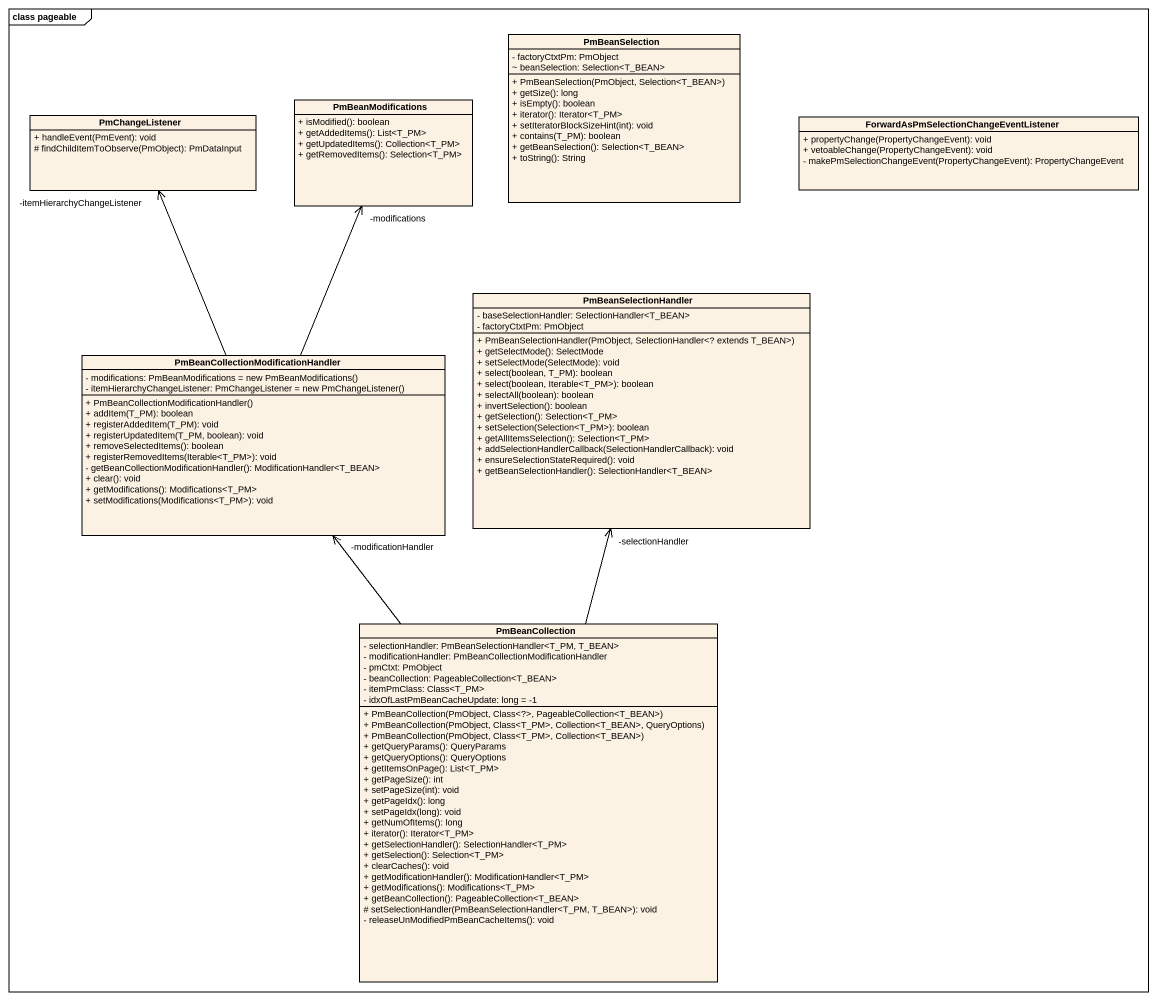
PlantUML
@startuml
mainframe class pageable
hide circle
hide empty members
skinparam classAttributeIconSize 0
class PmBeanSelection {
  - factoryCtxtPm: PmObject
  ~ beanSelection: Selection<T_BEAN>
  + PmBeanSelection(PmObject, Selection<T_BEAN>)
  + getSize(): long
  + isEmpty(): boolean
  + iterator(): Iterator<T_PM>
  + setIteratorBlockSizeHint(int): void
  + contains(T_PM): boolean
  + getBeanSelection(): Selection<T_BEAN>
  + toString(): String
}
class PmBeanModifications {
  + isModified(): boolean
  + getAddedItems(): List<T_PM>
  + getUpdatedItems(): Collection<T_PM>
  + getRemovedItems(): Selection<T_PM>
}
class PmChangeListener {
  + handleEvent(PmEvent): void
  # findChildItemToObserve(PmObject): PmDataInput
}
class "ForwardAsPmSelectionChangeEventListener" as ForwardAsPmSelectionChangeEv {
  + propertyChange(PropertyChangeEvent): void
  + vetoableChange(PropertyChangeEvent): void
  - makePmSelectionChangeEvent(PropertyChangeEvent): PropertyChangeEvent
}
class PmBeanSelectionHandler {
  - baseSelectionHandler: SelectionHandler<T_BEAN>
  - factoryCtxtPm: PmObject
  + PmBeanSelectionHandler(PmObject, SelectionHandler<? extends T_BEAN>)
  + getSelectMode(): SelectMode
  + setSelectMode(SelectMode): void
  + select(boolean, T_PM): boolean
  + select(boolean, Iterable<T_PM>): boolean
  + selectAll(boolean): boolean
  + invertSelection(): boolean
  + getSelection(): Selection<T_PM>
  + setSelection(Selection<T_PM>): boolean
  + getAllItemsSelection(): Selection<T_PM>
  + addSelectionHandlerCallback(SelectionHandlerCallback): void
  + ensureSelectionStateRequired(): void
  + getBeanSelectionHandler(): SelectionHandler<T_BEAN>
}
class "PmBeanCollectionModificationHandler" as PmBeanCollectionModification {
  {field} - modifications: PmBeanModifications = new PmBeanModifications()
  {field} - itemHierarchyChangeListener: PmChangeListener = new PmChangeListener()
  + PmBeanCollectionModificationHandler()
  + addItem(T_PM): boolean
  + registerAddedItem(T_PM): void
  + registerUpdatedItem(T_PM, boolean): void
  + removeSelectedItems(): boolean
  + registerRemovedItems(Iterable<T_PM>): void
  - getBeanCollectionModificationHandler(): ModificationHandler<T_BEAN>
  + clear(): void
  + getModifications(): Modifications<T_PM>
  + setModifications(Modifications<T_PM>): void
}
class PmBeanCollection {
  - selectionHandler: PmBeanSelectionHandler<T_PM, T_BEAN>
  - modificationHandler: PmBeanCollectionModificationHandler
  - pmCtxt: PmObject
  - beanCollection: PageableCollection<T_BEAN>
  - itemPmClass: Class<T_PM>
  - idxOfLastPmBeanCacheUpdate: long = -1
  + PmBeanCollection(PmObject, Class<?>, PageableCollection<T_BEAN>)
  + PmBeanCollection(PmObject, Class<T_PM>, Collection<T_BEAN>, QueryOptions)
  + PmBeanCollection(PmObject, Class<T_PM>, Collection<T_BEAN>)
  + getQueryParams(): QueryParams
  + getQueryOptions(): QueryOptions
  + getItemsOnPage(): List<T_PM>
  + getPageSize(): int
  + setPageSize(int): void
  + getPageIdx(): long
  + setPageIdx(long): void
  + getNumOfItems(): long
  + iterator(): Iterator<T_PM>
  + getSelectionHandler(): SelectionHandler<T_PM>
  + getSelection(): Selection<T_PM>
  + clearCaches(): void
  + getModificationHandler(): ModificationHandler<T_PM>
  + getModifications(): Modifications<T_PM>
  + getBeanCollection(): PageableCollection<T_BEAN>
  # setSelectionHandler(PmBeanSelectionHandler<T_PM, T_BEAN>): void
  - releaseUnModifiedPmBeanCacheItems(): void
}
PmBeanCollectionModification -up-> "-modifications" PmBeanModifications
PmBeanCollectionModification -up-> "-itemHierarchyChangeListener" PmChangeListener
PmBeanCollection -up-> "-selectionHandler" PmBeanSelectionHandler
PmBeanCollection -up-> "-modificationHandler" PmBeanCollectionModification
@enduml
